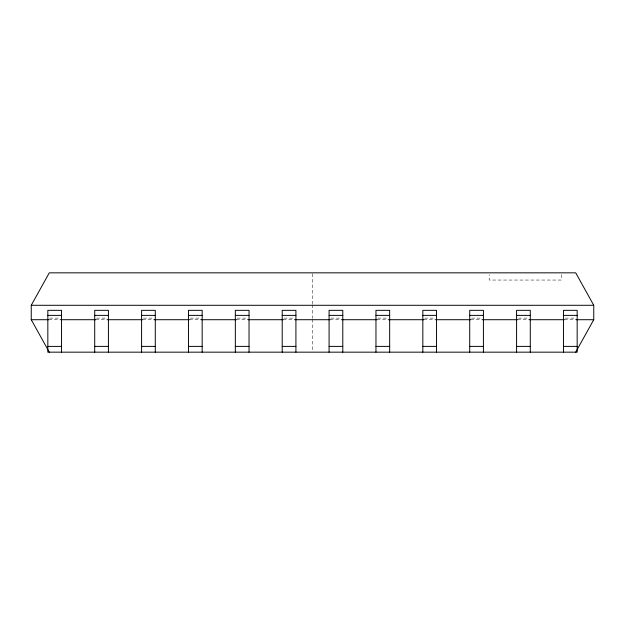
<?xml version="1.0" encoding="UTF-8"?>
<svg xmlns="http://www.w3.org/2000/svg" width="625" height="625" viewBox="0 0 625 625"><rect width="100%" height="100%" fill="white"/><g stroke="black" fill="none" stroke-linecap="round" stroke-linejoin="round"><path stroke-width="0.47" stroke-dasharray="3.12 2.34" d="M49.664 318.117L59.711 318.117M96.539 318.117L106.586 318.117M143.414 318.117L153.461 318.117M190.289 318.117L200.336 318.117M237.164 318.117L247.211 318.117M284.039 318.117L294.086 318.117M330.914 318.117L340.961 318.117M377.789 318.117L387.836 318.117M424.664 318.117L434.711 318.117M471.539 318.117L481.586 318.117M518.414 318.117L528.461 318.117M565.289 318.117L575.336 318.117M48.828 319.711L60.547 319.711M95.703 319.711L107.422 319.711M142.578 319.711L154.297 319.711M189.453 319.711L201.172 319.711M236.328 319.711L248.047 319.711M283.203 319.711L294.922 319.711M330.078 319.711L341.797 319.711M376.953 319.711L388.672 319.711M423.828 319.711L435.547 319.711M470.703 319.711L482.422 319.711M517.578 319.711L529.297 319.711M564.453 319.711L576.172 319.711M561.297 274.641L561.297 280.047L489.18 280.047L489.18 274.641M312.5 273.805L312.5 303.797M312.5 304.758L312.5 318.305M312.5 319.273L312.5 351.195"/><path stroke-width="0.94" d="M49.281 352.164L31.25 319.711L31.25 305.289L49.281 272.836L575.719 272.836L593.75 305.289L593.75 319.711L575.719 352.164M31.25 305.289L593.75 305.289M47.836 315.383L61.539 315.383M94.711 315.383L108.414 315.383M141.586 315.383L155.289 315.383M188.461 315.383L202.164 315.383M235.336 315.383L249.039 315.383M282.211 315.383L295.914 315.383M329.086 315.383L342.789 315.383M375.961 315.383L389.664 315.383M422.836 315.383L436.539 315.383M469.711 315.383L483.414 315.383M516.586 315.383L530.289 315.383M563.461 315.383L577.164 315.383M31.25 319.711L48.828 319.711M60.547 319.711L95.703 319.711M107.422 319.711L142.578 319.711M154.297 319.711L189.453 319.711M201.172 319.711L236.328 319.711M248.047 319.711L283.203 319.711M294.922 319.711L330.078 319.711M341.797 319.711L376.953 319.711M388.672 319.711L423.828 319.711M435.547 319.711L470.703 319.711M482.422 319.711L517.578 319.711M529.297 319.711L564.453 319.711M576.172 319.711L593.75 319.711M47.836 346.391L61.539 346.391M94.711 346.391L108.414 346.391M141.586 346.391L155.289 346.391M188.461 346.391L202.164 346.391M235.336 346.391L249.039 346.391M282.211 346.391L295.914 346.391M329.086 346.391L342.789 346.391M375.961 346.391L389.664 346.391M422.836 346.391L436.539 346.391M469.711 346.391L483.414 346.391M516.586 346.391L530.289 346.391M563.461 346.391L577.164 346.391M563.461 352.164L563.461 310.336L577.164 310.336L577.164 352.164L47.836 352.164L47.836 310.336L61.539 310.336L61.539 352.164M530.289 352.164L530.289 310.336L516.586 310.336L516.586 352.164M483.414 352.164L483.414 310.336L469.711 310.336L469.711 352.164M436.539 352.164L436.539 310.336L422.836 310.336L422.836 352.164M389.664 352.164L389.664 310.336L375.961 310.336L375.961 352.164M342.789 352.164L342.789 310.336L329.086 310.336L329.086 352.164M295.914 352.164L295.914 310.336L282.211 310.336L282.211 352.164M249.039 352.164L249.039 310.336L235.336 310.336L235.336 352.164M202.164 352.164L202.164 310.336L188.461 310.336L188.461 352.164M155.289 352.164L155.289 310.336L141.586 310.336L141.586 352.164M108.414 352.164L108.414 310.336L94.711 310.336L94.711 352.164"/></g></svg>
